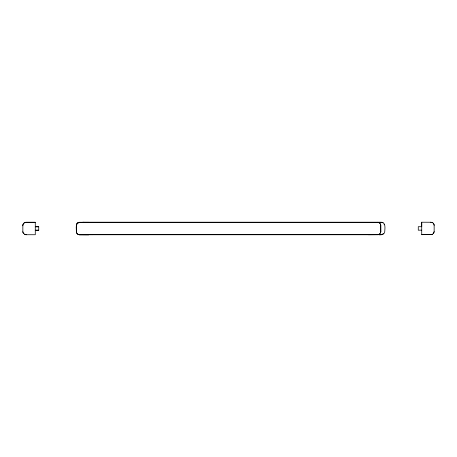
<?xml version="1.0" encoding="UTF-8"?>
<svg xmlns="http://www.w3.org/2000/svg" width="457" height="457" viewBox="0 0 457 457"><rect width="100%" height="100%" fill="white"/><g stroke="black" fill="none" stroke-linecap="round" stroke-linejoin="round"><path stroke-width="0.69" d="M22.85 231.282L22.85 225.707M23.244 223.987L24.147 222.902L25.843 222.262L35.275 222.262L35.275 234.732L25.838 234.727L24.529 234.338M38.725 230.202L35.275 230.248L38.725 230.248L38.725 226.752L35.275 226.752L38.725 226.792M76.382 231.339C76.41 228.614 75.114 222.799 79.375 222.302L382.206 222.313M88.807 234.789L78.918 234.721M379.841 233.744L380.584 232.636L380.784 231.242M22.85 225.758L22.856 225.25M421.725 230.151L418.275 230.191L418.275 226.701L421.725 226.735L421.725 222.216L431.157 222.251M434.15 231.642L433.756 232.996L432.471 234.241M22.856 225.301L22.924 224.793M76.388 225.358L76.456 224.85L76.587 232.693M380.39 233.013L380.778 231.739L380.71 224.804M380.71 232.185L380.784 231.733M22.924 224.844L23.056 224.353M76.456 224.901L77.027 223.599L76.782 224.044M23.056 224.404L23.244 223.936M433.504 233.344L434.15 231.682L434.15 225.661M23.496 223.599L24.529 222.702L25.843 222.308L35.275 222.308M77.027 223.656L78.484 222.519M77.33 223.307L79.375 222.308L88.812 222.319M379.104 234.338L377.333 234.692L378.687 234.532L379.836 233.79M383.366 233.733L381.321 234.675L82.911 234.67M77.33 223.245L77.679 222.947M379.104 234.298L379.487 234.087M432.054 234.435L432.471 234.281M421.725 222.216L421.725 234.675L432.054 234.475M82.454 222.319L83.34 222.245M78.924 222.433L79.381 222.365M368.359 234.732L378.247 234.652M431.614 234.567L421.725 234.675M78.924 222.388L79.838 222.319M82.911 222.251L381.321 222.251C386.096 222.251 384.857 228.803 384.743 231.676C384.543 234.738 380.738 235.195 378.385 234.67M78.061 234.395L79.375 234.738L377.79 234.732M88.807 234.744L79.375 234.784M85.362 234.67L92.771 234.675M430.694 222.211L432.471 222.645M377.79 222.308L377.328 222.308L379.104 222.702M25.838 234.681L26.3 234.681M79.375 234.727L77.673 234.144M378.247 222.376L378.687 222.508M25.386 234.612L23.496 233.39M382.218 222.45L383.023 222.896M432.471 222.605L433.202 223.153M379.104 222.662L380.39 223.987L380.784 225.758M78.067 234.338L77.33 233.79M433.202 223.193L433.756 223.93M379.836 223.21L380.138 223.599M77.33 233.847L76.782 233.053L77.027 233.498M23.244 233.001L23.496 233.441M433.756 223.89L433.944 224.347M76.587 232.63L76.776 233.11M23.05 232.584L23.244 233.053M433.944 224.307L434.076 224.787M384.108 224.347L384.24 224.787M22.919 232.145L23.05 232.636M380.71 224.844L380.778 225.301M434.076 224.747L434.15 225.701M76.456 232.253L76.382 231.288M22.919 232.196L22.85 231.231M380.784 225.718L380.784 231.282M76.456 232.196L76.388 231.739L76.456 232.19"/></g></svg>
